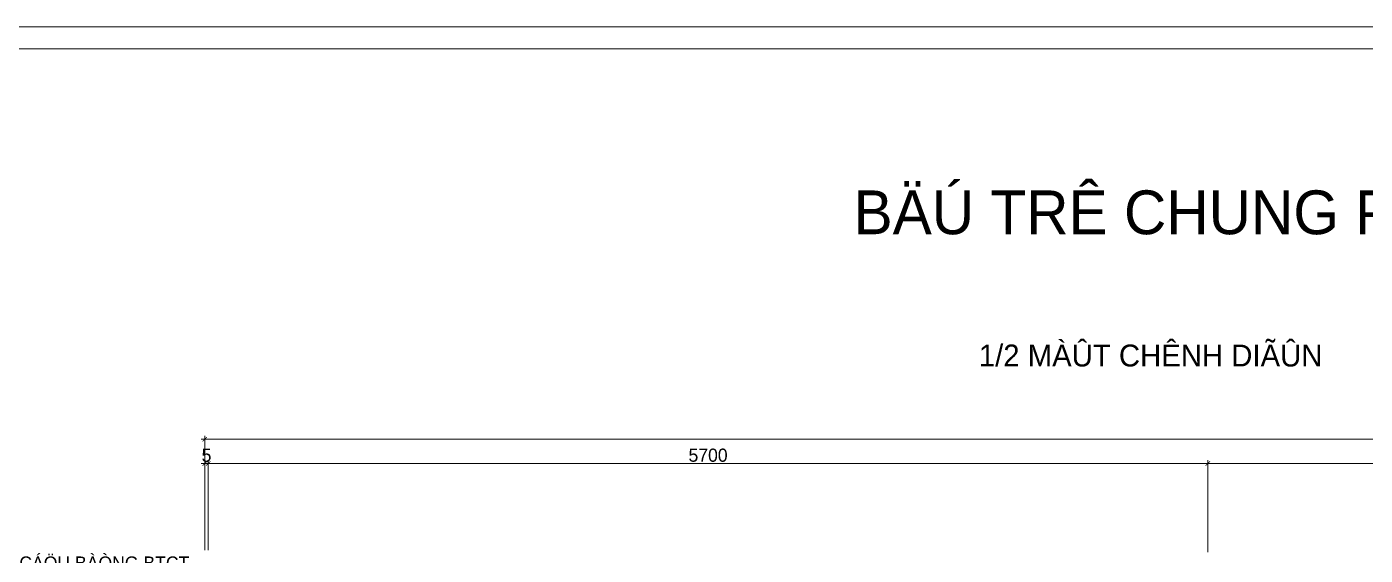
# Model space of a CAD drawing. Header units: millimetres. Extents: x -354608 to 492029, y -885357 to -234285.
# Drawn here: x -292869 to -216546, y -440166 to -410018 of the extents above; entities that cross this region are included whole.
import ezdxf

# ---------------------------------------------------------------- set-up
doc = ezdxf.new("R2010")
doc.units = ezdxf.units.MM
doc.header["$LTSCALE"] = 0.25
doc.header["$MEASUREMENT"] = 0
doc.header["$PDMODE"] = 34
doc.layers.get('0').update_dxf_attribs({"lineweight": 30})
doc.layers.add('2', color=253, linetype='Continuous', lineweight=15)
doc.layers.add('duong 3', color=3, linetype='Continuous', lineweight=30)
doc.styles.add('K-THUOC', font='11_3664_VSWICONN.TTF')
doc.styles.get("Standard").update_dxf_attribs({"font": 'VNswitzerlandcondlight.TTF'})
doc.dimstyles.new('CHUAN TL 250', dxfattribs={"dimscale": 250, "dimtxt": 3, "dimasz": 1, "dimexe": 0.8, "dimexo": 0.5, "dimgap": 0.35, "dimtad": 1, "dimdec": 0, "dimlfac": 0.1, "dimzin": 0, "dimdsep": 46, "dimtxsty": 'K-THUOC', "dimblk": 'ARCHTICK', "dimcen": 1, "dimdle": 0.8, "dimclrd": 7, "dimclre": 7, "dimclrt": 256, "dimadec": 0, "dimazin": 0, "dimtfac": 1, "dimtdec": 0, "dimtmove": 0, "dimatfit": 3, "dimfxl": 0, "dimfrac": 2, "dimtolj": 1, "dimtzin": 0, "dimlwd": 15, "dimlwe": 15, "dimarcsym": 0})

# ---------------------------------------------------------------- blocks, each defined once
blk = doc.blocks.new('_ArchTick')
at = {"color": 0, "linetype": 'ByBlock', "const_width": 0.15}
blk.add_lwpolyline([(-0.5, -0.5), (0.5, 0.5)], dxfattribs=at)
blk = doc.blocks.new('*D157')
at = {"layer": '2', "color": 7, "lineweight": 15}
for p, q in [((-225719, -434934), (-181819, -434934)), ((-225519, -439618), (-225519, -434734)), ((-182019, -440122), (-182019, -434734))]:
    blk.add_line(p, q, dxfattribs=at)
at = {"layer": 'Defpoints', "color": 0}
for p in [(-182019, -434934), (-225519, -439743), (-182019, -440247)]:
    blk.add_point(p, dxfattribs=at)
at = {"layer": '2', "color": 7, "lineweight": 15, "xscale": 250, "yscale": 250, "zscale": 250, "rotation": 180}
blk.add_blockref('_ArchTick', (-225519, -434934), dxfattribs=at)
at = {"layer": '2', "color": 7, "lineweight": 15, "xscale": 250, "yscale": 250, "zscale": 250}
blk.add_blockref('_ArchTick', (-182019, -434934), dxfattribs=at)
at = {"layer": '2', "insert": (-203769, -434458), "char_height": 750, "attachment_point": 5, "style": 'K-THUOC'}
blk.add_mtext('\\A1;8700/2', dxfattribs=at)
blk = doc.blocks.new('*D160')
at = {"layer": '2', "color": 7, "lineweight": 15}
for p, q in [((-225319, -434934), (-282719, -434934)), ((-282519, -439872), (-282519, -434734)), ((-225519, -439997), (-225519, -434734))]:
    blk.add_line(p, q, dxfattribs=at)
at = {"layer": 'Defpoints', "color": 0}
for p in [(-282519, -434934), (-282519, -439997), (-225519, -440122)]:
    blk.add_point(p, dxfattribs=at)
at = {"layer": '2', "color": 7, "lineweight": 15, "xscale": 250, "yscale": 250, "zscale": 250, "rotation": 180}
blk.add_blockref('_ArchTick', (-282519, -434934), dxfattribs=at)
at = {"layer": '2', "color": 7, "lineweight": 15, "xscale": 250, "yscale": 250, "zscale": 250}
blk.add_blockref('_ArchTick', (-225519, -434934), dxfattribs=at)
at = {"layer": '2', "insert": (-254019, -434464), "char_height": 750, "attachment_point": 5, "style": 'K-THUOC'}
blk.add_mtext('\\A1;5700', dxfattribs=at)
blk = doc.blocks.new('*D161')
at = {"layer": '2', "color": 7, "lineweight": 15}
for p, q in [((-282319, -434934), (-282919, -434934)), ((-282719, -439872), (-282719, -434734)), ((-282519, -439872), (-282519, -434734))]:
    blk.add_line(p, q, dxfattribs=at)
at = {"layer": 'Defpoints', "color": 0}
for p in [(-282719, -434934), (-282719, -439997), (-282519, -439997)]:
    blk.add_point(p, dxfattribs=at)
at = {"layer": '2', "color": 7, "lineweight": 15, "xscale": 250, "yscale": 250, "zscale": 250, "rotation": 180}
blk.add_blockref('_ArchTick', (-282719, -434934), dxfattribs=at)
at = {"layer": '2', "color": 7, "lineweight": 15, "xscale": 250, "yscale": 250, "zscale": 250}
blk.add_blockref('_ArchTick', (-282519, -434934), dxfattribs=at)
at = {"layer": '2', "insert": (-282619, -434465), "char_height": 750, "attachment_point": 5, "style": 'K-THUOC'}
blk.add_mtext('\\A1;5', dxfattribs=at)
blk = doc.blocks.new('*D162')
at = {"layer": '2', "color": 7, "lineweight": 15}
for p, q in [((-282719, -437966), (-282719, -433351)), ((-81319, -436486), (-81319, -433351)), ((-282919, -433551), (-81119, -433551))]:
    blk.add_line(p, q, dxfattribs=at)
at = {"layer": 'Defpoints', "color": 0}
for p in [(-81319, -433551), (-81319, -436611), (-282719, -438091)]:
    blk.add_point(p, dxfattribs=at)
at = {"layer": '2', "color": 7, "lineweight": 15, "xscale": 250, "yscale": 250, "zscale": 250, "rotation": 180}
blk.add_blockref('_ArchTick', (-282719, -433551), dxfattribs=at)
at = {"layer": '2', "color": 7, "lineweight": 15, "xscale": 250, "yscale": 250, "zscale": 250}
blk.add_blockref('_ArchTick', (-81319, -433551), dxfattribs=at)
at = {"layer": '2', "insert": (-182019, -433080), "char_height": 750, "attachment_point": 5, "style": 'K-THUOC'}
blk.add_mtext('\\A1;20110', dxfattribs=at)

msp = doc.modelspace()

# ---------------------------------------------------------------- linework, layer by layer
at = {"layer": '2', "color": 1, "lineweight": 5}
for p, q in [((69572.4, -410018.3), (-354608.2, -410018.3)), ((68322.4, -411268.3), (-348358.2, -411268.3))]:
    msp.add_line(p, q, dxfattribs=at)

# ---------------------------------------------------------------- texts
at = {"layer": 'duong 3'}
for s, insert, char_height, width, attachment_point in [('BÄÚ TRÊ CHUNG PHÆÅNG AÏN II CÁÖU SÄNG KT2 - CÁÖU DÁÖM BTCT DÆL: 57+87+57=201(m) TL1/250', (-183774.7, -423064.3), 2500, 144951.016, 5), ('1/2 MÀÛT CHÊNH DIÃÛN', (-238580, -428148.1), 1250, 50000, 1), ('\\A1;{\\H0.8333x;COÜC DÁÙN VAÌO CÁÖU BÀÒNG BTCT}', (-302320.4, -440236.5), 900, 50000, 1)]:
    msp.add_mtext(s, dxfattribs=dict(at, insert=insert, char_height=char_height, width=width, attachment_point=attachment_point))

# ---------------------------------------------------------------- dimensions: what is measured, and where the dimension line sits
at = {"layer": '2'}
for base, p1, p2, text, picture, middle in [((-81318.6, -433550.7), (-282718.6, -438090.7), (-81318.6, -436610.8), '20110', '*D162', (-182018.6, -433080.4)), ((-182018.6, -434934.4), (-225518.6, -439743.5), (-182018.6, -440247.2), '8700/2', '*D157', (-203768.6, -434458.2))]:
    dim = msp.add_linear_dim(base=base, p1=p1, p2=p2, text=text, dimstyle='CHUAN TL 250', dxfattribs=at)
    dim.commit()
    dim.dimension.update_dxf_attribs({"geometry": picture, "text_midpoint": middle})
dim = msp.add_linear_dim(base=(-282718.6, -434934.4), p1=(-282518.6, -439997.2), p2=(-282718.6, -439997.2), angle=180, text='5', dimstyle='CHUAN TL 250', dxfattribs=at)
dim.commit()
dim.dimension.update_dxf_attribs({"geometry": '*D161', "text_midpoint": (-282618.6, -434934.4), "dimtype": 160})
dim = msp.add_linear_dim(base=(-282518.6, -434934.4), p1=(-225518.6, -440122.2), p2=(-282518.6, -439997.2), angle=180, dimstyle='CHUAN TL 250', dxfattribs=at)
dim.commit()
dim.dimension.update_dxf_attribs({"geometry": '*D160', "text_midpoint": (-254018.6, -434464.1)})

doc.saveas('drawing.dxf')
